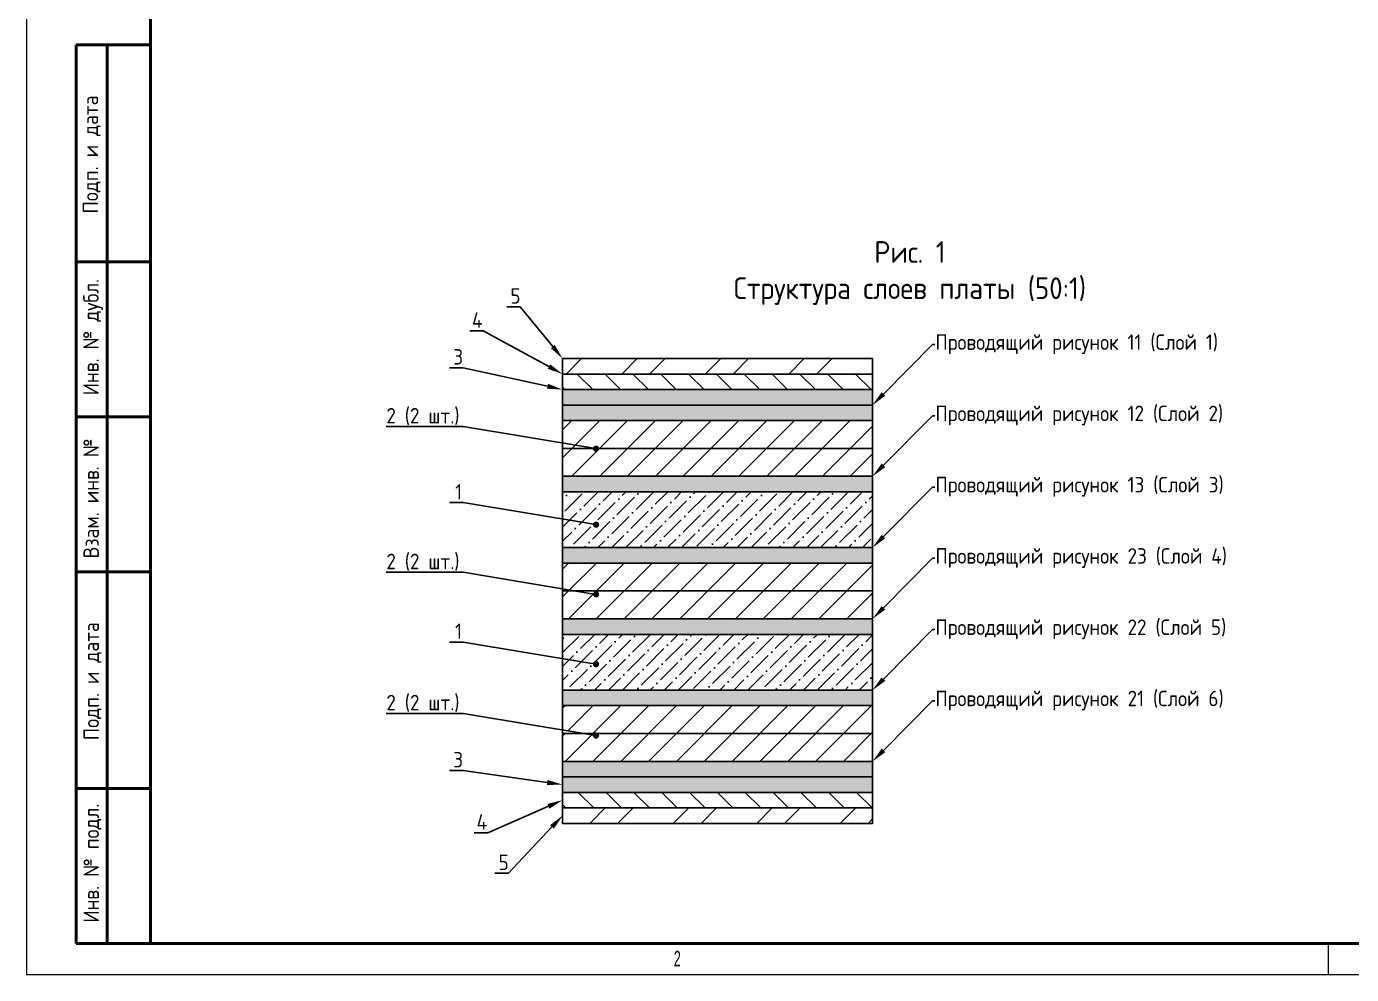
# Model space of a CAD drawing. Extents: x 225 to 645, y -167 to 130.
# Drawn here: x 225.2 to 439, y -166.8 to -13.8 of the extents above; entities that cross this region are included whole.
import ezdxf
from ezdxf import colors
from ezdxf.entities.mleader import LeaderData, LeaderLine
from ezdxf.math import Vec2, Vec3

# ---------------------------------------------------------------- set-up
doc = ezdxf.new("R2010")
doc.units = 0
doc.layers.get('0').update_dxf_attribs({"linetype": 'CONTINUOUS'})
doc.layers.add('ОСНОВНОЙ', color=7, linetype='CONTINUOUS', lineweight=25)
doc.styles.add('SLDTEXTSTYLE2', font='TXT', dxfattribs={"width": 0.605})
doc.styles.add('СПДС', font='isocpeur.ttf', dxfattribs={"width": 0.9})
pattern_1 = [(315, (-77.4648, -131.8693), (2.245064, 2.245064), [])]

# ---------------------------------------------------------------- blocks, each defined once
blk = doc.blocks.new('_Dot')
at = {"color": 0, "linetype": 'ByBlock', "lineweight": -2}
blk.add_line((-0.5, 0), (-1, 0), dxfattribs=at)
at = {"color": 0, "linetype": 'ByBlock', "const_width": 0.5}
blk.add_lwpolyline([(-0.25, 0, 1), (0.25, 0, 1)], format="xyb", close=True, dxfattribs=at)

msp = doc.modelspace()

# ---------------------------------------------------------------- hatches: boundary and pattern name
at = {"linetype": 'Continuous'}
h = msp.add_hatch(dxfattribs=at)
h.set_pattern_fill('ANSI32', color=256)
h.set_pattern_definition([(45, (-77.465, -131.869), (-6.7352, 6.7352), []), (45, (-72.975, -131.869), (-6.7352, 6.7352), [])])
h.paths.add_polyline_path([(361.716, -67.411), (311.716, -67.411), (311.716, -69.911), (361.716, -69.911)])
h.paths.add_polyline_path([(361.716, -139.911), (311.716, -139.911), (311.716, -142.411), (361.716, -142.411)])
h = msp.add_hatch(dxfattribs=at)
h.set_pattern_fill('ANSI31', color=256, angle=270)
h.set_pattern_definition(pattern_1)
h.paths.add_polyline_path([(361.716, -69.911), (311.716, -69.911), (311.716, -72.411), (361.716, -72.411)])
h = msp.add_hatch(dxfattribs=at)
h.set_pattern_fill('AR-CONC', color=256, scale=0.01, angle=270)
h.set_pattern_definition([(320, (-77.4648, -131.8693), (-0.159391, -1.8218467), [0.1905, -2.0955]), (265, (-77.4648, -131.8693), (1.9105685, 0.352434), [0.1524, -1.676406]), (10.45144, (-77.4781, -132.0211), (1.7511775, -1.4694125), [0.1619, -1.7809024]), (316.1842, (-76.9568, -131.8693), (-0.420423, -2.71079), [0.28575, -3.14325]), (6.63556, (-76.9918, -132.0952), (2.474261, -2.374041), [0.24285, -2.671356]), (261.18415, (-76.9568, -131.8693), (2.474261, -2.374041), [0.2286, -2.514597]), (291, (-77.0838, -132.1233), (-1.022652, -1.516144), [0.1905, -2.0955]), (236, (-77.0838, -132.1233), (1.84188, -0.61802), [0.1524, -1.6764]), (341.45144, (-77.169, -132.2496), (0.819228, -2.134164), [0.1619, -1.780899]), (307.5, (-77.4648, -131.8693), (0.8455504, -0.030886), [0, -1.65608, 0, -1.7018, 0, -1.68275]), (277.5, (-77.4648, -131.8693), (1.0018057, -0.6681966), [0, -0.97028, 0, -1.61798, 0, -0.64135]), (237.5, (-77.4648, -131.30285), (-0.0572874, -1.355906), [0, -0.635, 0, -1.9812, 0, -2.6289]), (227.5, (-77.4648, -131.0489), (0.254265, -1.4812918), [0, -0.8255, 0, -1.31572, 0, -1.8669])])
h.paths.add_polyline_path([(311.716, -134.911), (311.716, -137.411), (361.716, -137.411), (361.716, -134.911)])
h.paths.add_polyline_path([(311.716, -72.411), (311.716, -74.911), (361.716, -74.911), (361.716, -72.411)])
h = msp.add_hatch(color=256, dxfattribs=at)
h.dxf.hatch_style = 1
h.paths.add_polyline_path([(361.716, -74.911), (311.716, -74.911), (311.716, -77.411), (361.716, -77.411)])
h.paths.add_polyline_path([(361.716, -86.411), (311.716, -86.411), (311.716, -88.911), (361.716, -88.911)])
h.paths.add_polyline_path([(361.716, -97.911), (311.716, -97.911), (311.716, -100.411), (361.716, -100.411)])
h.paths.add_polyline_path([(361.716, -109.411), (311.716, -109.411), (311.716, -111.911), (361.716, -111.911)])
h.paths.add_polyline_path([(361.716, -120.911), (311.716, -120.911), (311.716, -123.411), (361.716, -123.411)])
h.paths.add_polyline_path([(361.716, -132.411), (311.716, -132.411), (311.716, -134.911), (361.716, -134.911)])
h = msp.add_hatch(dxfattribs=at)
h.set_pattern_fill('ANSI31', color=256)
h.paths.add_polyline_path([(361.716, -77.411), (311.716, -77.411), (311.716, -81.911), (361.716, -81.911)])
h.paths.add_polyline_path([(361.716, -81.911), (311.716, -81.911), (311.716, -86.411), (361.716, -86.411)])
h.paths.add_polyline_path([(361.716, -100.411), (311.716, -100.411), (311.716, -104.562), (313.82, -104.911), (361.716, -104.911)])
h.paths.add_polyline_path([(361.716, -104.911), (313.82, -104.911), (311.716, -104.911), (311.716, -109.411), (361.716, -109.411)])
h.paths.add_polyline_path([(361.716, -123.411), (311.716, -123.411), (311.716, -127.341), (315.149, -127.911), (361.716, -127.911)])
h.paths.add_polyline_path([(361.716, -127.911), (315.149, -127.911), (311.716, -127.911), (311.716, -132.411), (361.716, -132.411)])
h = msp.add_hatch(dxfattribs=at)
h.set_pattern_fill('ANSI36', color=256, scale=0.5)
h.paths.add_polyline_path([(361.716, -88.911), (311.716, -88.911), (311.716, -97.911), (361.716, -97.911)])
h.paths.add_polyline_path([(361.716, -111.911), (311.716, -111.911), (311.716, -120.911), (361.716, -120.911)])
h = msp.add_hatch(dxfattribs=at)
h.set_pattern_fill('ANSI31', color=256, angle=270)
h.set_pattern_definition(pattern_1)
h.paths.add_polyline_path([(311.716, -137.411), (311.716, -139.911), (361.716, -139.911), (361.716, -137.411)])

# ---------------------------------------------------------------- linework, layer by layer
at = {"color": 7, "linetype": 'Continuous', "lineweight": 18}
for p, q in [((225.233, 130.201), (225.233, -166.799)), ((225.233, -166.799), (645.233, -166.799))]:
    msp.add_line(p, q, dxfattribs=at)
at = {"color": 7, "linetype": 'Continuous', "lineweight": 50}
for p, q in [((245.233, 125.201), (245.233, -161.799)), ((245.233, 125.201), (245.233, -161.799)), ((233.233, -161.799), (233.233, -16.799)), ((233.233, -16.799), (245.233, -16.799)), ((238.233, -161.799), (238.233, -16.799)), ((245.233, -51.799), (233.233, -51.799)), ((245.233, -76.799), (233.233, -76.799)), ((245.233, -101.799), (233.233, -101.799)), ((233.233, -136.799), (245.233, -136.799)), ((233.233, -161.799), (245.233, -161.799)), ((245.233, -161.799), (640.233, -161.799))]:
    msp.add_line(p, q, dxfattribs=at)
at = {"linetype": 'Continuous'}
for points in [[(311.716, -67.411), (361.716, -67.411), (361.716, -142.411), (311.716, -142.411)], [(311.716, -67.411), (361.716, -67.411), (361.716, -69.911), (311.716, -69.911)], [(311.716, -69.911), (361.716, -69.911), (361.716, -72.411), (311.716, -72.411)], [(311.716, -72.411), (361.716, -72.411), (361.716, -74.911), (311.716, -74.911)], [(311.716, -74.911), (361.716, -74.911), (361.716, -77.411), (311.716, -77.411)], [(311.716, -77.411), (361.716, -77.411), (361.716, -86.411), (311.716, -86.411)], [(311.716, -86.411), (361.716, -86.411), (361.716, -81.911), (311.716, -81.911)], [(311.716, -86.411), (361.716, -86.411), (361.716, -88.911), (311.716, -88.911)], [(311.716, -88.911), (361.716, -88.911), (361.716, -97.911), (311.716, -97.911)], [(311.716, -97.911), (361.716, -97.911), (361.716, -100.411), (311.716, -100.411)], [(311.716, -100.411), (361.716, -100.411), (361.716, -109.411), (311.716, -109.411)], [(311.716, -100.411), (361.716, -100.411), (361.716, -104.911), (311.716, -104.911)], [(311.716, -109.411), (361.716, -109.411), (361.716, -111.911), (311.716, -111.911)], [(311.716, -111.911), (361.716, -111.911), (361.716, -120.911), (311.716, -120.911)], [(311.716, -120.911), (361.716, -120.911), (361.716, -123.411), (311.716, -123.411)], [(311.716, -123.411), (361.716, -123.411), (361.716, -132.411), (311.716, -132.411)], [(311.716, -123.411), (361.716, -123.411), (361.716, -127.911), (311.716, -127.911)], [(311.716, -132.411), (361.716, -132.411), (361.716, -134.911), (311.716, -134.911)], [(311.716, -134.911), (361.716, -134.911), (361.716, -137.411), (311.716, -137.411)], [(311.716, -137.411), (361.716, -137.411), (361.716, -139.911), (311.716, -139.911)], [(311.716, -139.911), (361.716, -139.911), (361.716, -142.411), (311.716, -142.411)]]:
    msp.add_lwpolyline(points, close=True, dxfattribs=at)
at = {"layer": 'ОСНОВНОЙ', "linetype": 'Continuous', "lineweight": 18}
for p, q in [((245.233, -161.799), (245.233, 125.201)), ((245.232, -18.299), (245.234, -18.299)), ((640.233, -161.799), (245.233, -161.799)), ((435.233, -161.799), (435.233, -166.799))]:
    msp.add_line(p, q, dxfattribs=at)

# ---------------------------------------------------------------- texts
at = {"color": 7, "linetype": 'Continuous', "lineweight": 0, "char_height": 2.5, "attachment_point": 2, "rotation": 90, "style": 'СПДС'}
for s, insert in [('Подп. и дата', (234.287, -34.486)), ('Инв. № дубл.', (234.378, -63.938)), ('Взам. инв. №', (234.407, -89.977)), ('Подп. и дата', (234.429, -119.475)), ('Инв. № подл.', (234.43, -148.835))]:
    msp.add_mtext(s, dxfattribs=dict(at, insert=insert))
at = {"linetype": 'Continuous', "insert": (339.328, -48.47), "char_height": 3.5, "attachment_point": 1, "style": 'СПДС'}
msp.add_mtext('\\pxqc;Рис. 1\\PСтруктура слоев платы (50:1)', dxfattribs=at)
at = {"layer": 'ОСНОВНОЙ', "insert": (330.215, -162.976), "char_height": 2.5, "attachment_point": 2, "style": 'SLDTEXTSTYLE2'}
msp.add_mtext('2', dxfattribs=at)

# ---------------------------------------------------------------- leaders
ml = msp.add_multileader_mtext('Standard')
ml.set_content('5', color=256, style='СПДС')
ml.set_leader_properties()
ml.build(insert=Vec2(0, 0))
ml.multileader.update_dxf_attribs({"text_right_attachment_type": 6, "dogleg_length": 0.36, "arrow_head_size": 2.5})
ctx = ml.context
ctx.base_point, ctx.char_height, ctx.arrow_head_size, ctx.landing_gap_size, ctx.plane_origin = Vec3(303.208, -57.307), 2.5, 2.5, 0.09, Vec3(311.716, -67.411)
ctx.right_attachment = 6
notes = []
notes.append((ctx, [(0, (1, 1, 0), (304.873, -59.057), (-1, 0), 0.36, [(0, [(311.716, -67.411)], 0, [])])]))
ctx.mtext.insert, ctx.mtext.flow_direction = Vec3(303.298, -56.057), 5
ml = msp.add_multileader_mtext('Standard')
ml.set_content('4', color=256, style='СПДС')
ml.set_leader_properties()
ml.build(insert=Vec2(0, 0))
ml.multileader.update_dxf_attribs({"text_right_attachment_type": 6, "dogleg_length": 0.36, "arrow_head_size": 2.5})
ctx = ml.context
ctx.base_point, ctx.char_height, ctx.arrow_head_size, ctx.landing_gap_size, ctx.plane_origin = Vec3(297.012, -61.191), 2.5, 2.5, 0.09, Vec3(311.716, -69.911)
ctx.right_attachment = 6
notes.append((ctx, [(0, (1, 1, 0), (298.902, -62.941), (-1, 0), 0.36, [(0, [(311.716, -69.911)], 0, [])])]))
ctx.mtext.insert, ctx.mtext.flow_direction = Vec3(297.102, -59.941), 5
ml = msp.add_multileader_mtext('Standard')
ml.set_content('Проводящий рисунок 11 (Слой 1)', color=256, style='СПДС')
ml.set_leader_properties()
ml.build(insert=Vec2(0, 0))
ml.multileader.update_dxf_attribs({"text_right_attachment_type": 6, "dogleg_length": 0.36, "arrow_head_size": 2.5})
ctx = ml.context
ctx.base_point, ctx.char_height, ctx.arrow_head_size, ctx.landing_gap_size, ctx.plane_origin = Vec3(371.766, -65.136), 2.5, 2.5, 0.09, Vec3(361.716, -74.911)
ctx.right_attachment = 6
notes.append((ctx, [(0, (1, 1, 0), (371.406, -65.136), (1, 0), 0.36, [(0, [(361.716, -74.911)], 0, [])])]))
ctx.mtext.insert, ctx.mtext.flow_direction = Vec3(371.856, -63.511), 5
ml = msp.add_multileader_mtext('Standard')
ml.set_content('3', color=256, style='СПДС')
ml.set_leader_properties()
ml.build(insert=Vec2(0, 0))
ml.multileader.update_dxf_attribs({"text_right_attachment_type": 6, "dogleg_length": 0.36, "arrow_head_size": 2.5})
ctx = ml.context
ctx.base_point, ctx.char_height, ctx.arrow_head_size, ctx.landing_gap_size, ctx.plane_origin = Vec3(293.997, -67.138), 2.5, 2.5, 0.09, Vec3(311.716, -72.411)
ctx.right_attachment = 6
notes.append((ctx, [(0, (1, 1, 0), (295.662, -68.888), (-1, 0), 0.36, [(0, [(311.716, -72.411)], 0, [])])]))
ctx.mtext.insert, ctx.mtext.flow_direction = Vec3(294.087, -65.888), 5
ml = msp.add_multileader_mtext('Standard')
ml.set_content('Проводящий рисунок 12 (Слой 2)', color=256, style='СПДС')
ml.set_leader_properties()
ml.build(insert=Vec2(0, 0))
ml.multileader.update_dxf_attribs({"text_right_attachment_type": 6, "dogleg_length": 0.36, "arrow_head_size": 2.5})
ctx = ml.context
ctx.base_point, ctx.char_height, ctx.arrow_head_size, ctx.landing_gap_size, ctx.plane_origin = Vec3(371.766, -76.636), 2.5, 2.5, 0.09, Vec3(361.716, -86.411)
ctx.right_attachment = 6
notes.append((ctx, [(0, (1, 1, 0), (371.406, -76.636), (1, 0), 0.36, [(0, [(361.716, -86.411)], 0, [])])]))
ctx.mtext.insert, ctx.mtext.flow_direction = Vec3(371.856, -75.011), 5
ml = msp.add_multileader_mtext('Standard')
ml.set_content('2 (2 шт.)', color=256, style='СПДС')
ml.set_leader_properties()
ml.set_arrow_properties(name='DOT')
ml.build(insert=Vec2(0, 0))
ml.multileader.update_dxf_attribs({"text_right_attachment_type": 6, "dogleg_length": 0.36, "arrow_head_size": 1})
ctx = ml.context
ctx.base_point, ctx.char_height, ctx.arrow_head_size, ctx.landing_gap_size, ctx.plane_origin = Vec3(283.197, -76.763), 2.5, 1, 0.09, Vec3(311.716, -81.911)
ctx.right_attachment = 6
notes.append((ctx, [(0, (1, 1, 0), (295.662, -78.388), (-1, 0), 0.36, [(0, [(317.117, -81.951)], 0, [])])]))
ctx.mtext.insert, ctx.mtext.flow_direction = Vec3(283.287, -75.388), 5
ml = msp.add_multileader_mtext('Standard')
ml.set_content('Проводящий рисунок 13 (Слой 3)', color=256, style='СПДС')
ml.set_leader_properties()
ml.build(insert=Vec2(0, 0))
ml.multileader.update_dxf_attribs({"text_right_attachment_type": 6, "dogleg_length": 0.36, "arrow_head_size": 2.5})
ctx = ml.context
ctx.base_point, ctx.char_height, ctx.arrow_head_size, ctx.landing_gap_size, ctx.plane_origin = Vec3(371.766, -88.136), 2.5, 2.5, 0.09, Vec3(361.716, -97.911)
ctx.right_attachment = 6
notes.append((ctx, [(0, (1, 1, 0), (371.406, -88.136), (1, 0), 0.36, [(0, [(361.716, -97.911)], 0, [])])]))
ctx.mtext.insert, ctx.mtext.flow_direction = Vec3(371.856, -86.511), 5
ml = msp.add_multileader_mtext('Standard')
ml.set_content('1', color=256, style='СПДС')
ml.set_leader_properties()
ml.set_arrow_properties(name='DOT')
ml.build(insert=Vec2(0, 0))
ml.multileader.update_dxf_attribs({"text_right_attachment_type": 6, "dogleg_length": 0.36, "arrow_head_size": 1})
ctx = ml.context
ctx.base_point, ctx.char_height, ctx.arrow_head_size, ctx.landing_gap_size, ctx.plane_origin = Vec3(294.447, -88.903), 2.5, 1, 0.09, Vec3(311.716, -94.176)
ctx.right_attachment = 6
notes.append((ctx, [(0, (1, 1, 0), (295.662, -90.653), (-1, 0), 0.36, [(0, [(317.117, -94.216)], 0, [])])]))
ctx.mtext.insert, ctx.mtext.flow_direction = Vec3(294.379, -87.653), 5
ml = msp.add_multileader_mtext('Standard')
ml.set_content('Проводящий рисунок 23 (Слой 4)', color=256, style='СПДС')
ml.set_leader_properties()
ml.build(insert=Vec2(0, 0))
ml.multileader.update_dxf_attribs({"text_right_attachment_type": 6, "dogleg_length": 0.36, "arrow_head_size": 2.5})
ctx = ml.context
ctx.base_point, ctx.char_height, ctx.arrow_head_size, ctx.landing_gap_size, ctx.plane_origin = Vec3(371.766, -99.636), 2.5, 2.5, 0.09, Vec3(361.716, -109.411)
ctx.right_attachment = 6
notes.append((ctx, [(0, (1, 1, 0), (371.406, -99.636), (1, 0), 0.36, [(0, [(361.716, -109.411)], 0, [])])]))
ctx.mtext.insert, ctx.mtext.flow_direction = Vec3(371.856, -98.011), 5
ml = msp.add_multileader_mtext('Standard')
ml.set_content('2 (2 шт.)', color=256, style='СПДС')
ml.set_leader_properties()
ml.set_arrow_properties(name='DOT')
ml.build(insert=Vec2(0, 0))
ml.multileader.update_dxf_attribs({"text_right_attachment_type": 6, "dogleg_length": 0.36, "arrow_head_size": 1})
ctx = ml.context
ctx.base_point, ctx.char_height, ctx.arrow_head_size, ctx.landing_gap_size, ctx.plane_origin = Vec3(283.197, -100.271), 2.5, 1, 0.09, Vec3(311.716, -105.419)
ctx.right_attachment = 6
notes.append((ctx, [(0, (1, 1, 0), (295.662, -101.896), (-1, 0), 0.36, [(0, [(317.117, -105.459)], 0, [])])]))
ctx.mtext.insert, ctx.mtext.flow_direction = Vec3(283.287, -98.896), 5
ml = msp.add_multileader_mtext('Standard')
ml.set_content('1', color=256, style='СПДС')
ml.set_leader_properties()
ml.set_arrow_properties(name='DOT')
ml.build(insert=Vec2(0, 0))
ml.multileader.update_dxf_attribs({"text_right_attachment_type": 6, "dogleg_length": 0.36, "arrow_head_size": 1})
ctx = ml.context
ctx.base_point, ctx.char_height, ctx.arrow_head_size, ctx.landing_gap_size, ctx.plane_origin = Vec3(294.447, -111.408), 2.5, 1, 0.09, Vec3(311.716, -116.681)
ctx.right_attachment = 6
notes.append((ctx, [(0, (1, 1, 0), (295.662, -113.158), (-1, 0), 0.36, [(0, [(317.117, -116.721)], 0, [])])]))
ctx.mtext.insert, ctx.mtext.flow_direction = Vec3(294.379, -110.158), 5
ml = msp.add_multileader_mtext('Standard')
ml.set_content('Проводящий рисунок 22 (Слой 5)', color=256, style='СПДС')
ml.set_leader_properties()
ml.build(insert=Vec2(0, 0))
ml.multileader.update_dxf_attribs({"text_right_attachment_type": 6, "dogleg_length": 0.36, "arrow_head_size": 2.5})
ctx = ml.context
ctx.base_point, ctx.char_height, ctx.arrow_head_size, ctx.landing_gap_size, ctx.plane_origin = Vec3(371.766, -111.136), 2.5, 2.5, 0.09, Vec3(361.716, -120.911)
ctx.right_attachment = 6
notes.append((ctx, [(0, (1, 1, 0), (371.406, -111.136), (1, 0), 0.36, [(0, [(361.716, -120.911)], 0, [])])]))
ctx.mtext.insert, ctx.mtext.flow_direction = Vec3(371.856, -109.511), 5
ml = msp.add_multileader_mtext('Standard')
ml.set_content('2 (2 шт.)', color=256, style='СПДС')
ml.set_leader_properties()
ml.set_arrow_properties(name='DOT')
ml.build(insert=Vec2(0, 0))
ml.multileader.update_dxf_attribs({"text_right_attachment_type": 6, "dogleg_length": 0.36, "arrow_head_size": 1})
ctx = ml.context
ctx.base_point, ctx.char_height, ctx.arrow_head_size, ctx.landing_gap_size, ctx.plane_origin = Vec3(283.197, -123.05), 2.5, 1, 0.09, Vec3(311.716, -128.198)
ctx.right_attachment = 6
notes.append((ctx, [(0, (1, 1, 0), (295.662, -124.675), (-1, 0), 0.36, [(0, [(317.117, -128.238)], 0, [])])]))
ctx.mtext.insert, ctx.mtext.flow_direction = Vec3(283.287, -121.675), 5
ml = msp.add_multileader_mtext('Standard')
ml.set_content('Проводящий рисунок 21 (Слой 6)', color=256, style='СПДС')
ml.set_leader_properties()
ml.build(insert=Vec2(0, 0))
ml.multileader.update_dxf_attribs({"text_right_attachment_type": 6, "dogleg_length": 0.36, "arrow_head_size": 2.5})
ctx = ml.context
ctx.base_point, ctx.char_height, ctx.arrow_head_size, ctx.landing_gap_size, ctx.plane_origin = Vec3(371.766, -122.636), 2.5, 2.5, 0.09, Vec3(361.716, -132.411)
ctx.right_attachment = 6
notes.append((ctx, [(0, (1, 1, 0), (371.406, -122.636), (1, 0), 0.36, [(0, [(361.716, -132.411)], 0, [])])]))
ctx.mtext.insert, ctx.mtext.flow_direction = Vec3(371.856, -121.011), 5
ml = msp.add_multileader_mtext('Standard')
ml.set_content('3', color=256, style='СПДС')
ml.set_leader_properties()
ml.build(insert=Vec2(0, 0))
ml.multileader.update_dxf_attribs({"text_right_attachment_type": 6, "dogleg_length": 0.36, "arrow_head_size": 2.5})
ctx = ml.context
ctx.base_point, ctx.char_height, ctx.arrow_head_size, ctx.landing_gap_size, ctx.plane_origin = Vec3(293.997, -132.138), 2.5, 2.5, 0.09, Vec3(311.716, -137.411)
ctx.right_attachment = 6
notes.append((ctx, [(0, (1, 1, 0), (295.662, -133.888), (-1, 0), 0.36, [(0, [(311.716, -136.161)], 0, [])])]))
ctx.mtext.insert, ctx.mtext.flow_direction = Vec3(294.087, -130.888), 5
ml = msp.add_multileader_mtext('Standard')
ml.set_content('4', color=256, style='СПДС')
ml.set_leader_properties()
ml.build(insert=Vec2(0, 0))
ml.multileader.update_dxf_attribs({"text_right_attachment_type": 6, "dogleg_length": 0.36, "arrow_head_size": 2.5})
ctx = ml.context
ctx.base_point, ctx.char_height, ctx.arrow_head_size, ctx.landing_gap_size, ctx.plane_origin = Vec3(297.755, -142.168), 2.5, 2.5, 0.09, Vec3(311.716, -139.911)
ctx.right_attachment = 6
notes.append((ctx, [(0, (1, 1, 0), (299.645, -143.918), (-1, 0), 0.36, [(0, [(311.716, -138.661)], 0, [])])]))
ctx.mtext.insert, ctx.mtext.flow_direction = Vec3(297.845, -140.918), 5
ml = msp.add_multileader_mtext('Standard')
ml.set_content('5', color=256, style='СПДС')
ml.set_leader_properties()
ml.build(insert=Vec2(0, 0))
ml.multileader.update_dxf_attribs({"text_right_attachment_type": 6, "dogleg_length": 0.36, "arrow_head_size": 2.5})
ctx = ml.context
ctx.base_point, ctx.char_height, ctx.arrow_head_size, ctx.landing_gap_size, ctx.plane_origin = Vec3(301.309, -148.707), 2.5, 2.5, 0.09, Vec3(311.716, -142.411)
ctx.right_attachment = 6
notes.append((ctx, [(0, (1, 1, 0), (302.974, -150.457), (-1, 0), 0.36, [(0, [(311.716, -141.161)], 0, [])])]))
ctx.mtext.insert, ctx.mtext.flow_direction = Vec3(301.399, -147.457), 5
for ctx, leaders in notes:
    for number, flags, end, landing, length, lines in leaders:
        leader = LeaderData()
        leader.index, (leader.has_last_leader_line, leader.has_dogleg_vector, leader.attachment_direction) = number, flags
        leader.last_leader_point, leader.dogleg_vector, leader.dogleg_length = Vec3(end), Vec3(landing), length
        for number, points, colour, breaks in lines:
            line = LeaderLine()
            line.index, line.vertices, line.color, line.breaks = number, Vec3.list(points), colors.encode_raw_color(colour), breaks
            leader.lines.append(line)
        ctx.leaders.append(leader)

doc.saveas('drawing.dxf')
